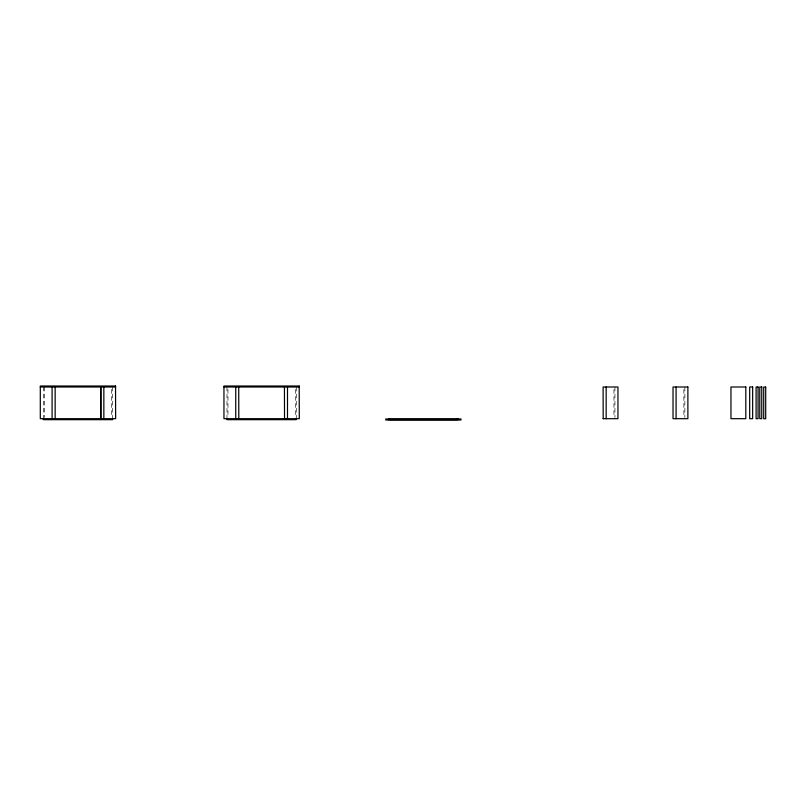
<?xml version="1.0" encoding="UTF-8"?>
<svg xmlns="http://www.w3.org/2000/svg" width="806" height="806" viewBox="0 0 806 806"><rect width="100%" height="100%" fill="white"/><g stroke="black" fill="none" stroke-linecap="round" stroke-linejoin="round"><path stroke-width="0.6" stroke-dasharray="4.03 3.02" d="M684.868 387.001L684.868 417.468M683.871 389.439L683.871 417.468M614.938 387.001L614.938 417.468M613.95 389.439L613.95 417.468M296.276 387.001L296.276 418.687M295.288 389.439L295.288 417.468M227.957 389.439L227.957 417.468M226.97 387.001L226.97 418.687M112.618 387.001L112.618 418.687M111.631 389.439L111.631 417.468M44.3 387.001L44.3 417.468M43.312 387.001L43.312 418.687"/><path stroke-width="1.21" d="M40.3 387.001L115.631 387.001M223.957 387.001L299.288 387.001M603.1 418.687L617.95 418.687L617.95 387.001L603.1 387.001L603.19 418.687M389.51 418.999L385.752 418.999L385.752 419.986L460.992 419.986L460.992 418.999L457.234 418.999M676.083 387.001L676.083 418.687M606.162 387.001L606.162 418.687M296.276 418.687L296.276 419.674L226.97 419.674L226.97 418.687M287.5 387.001L287.5 418.687M284.437 387.001L284.528 418.687M238.717 387.001L238.808 418.687M235.745 387.001L235.745 418.687M112.618 418.687L112.618 419.674L43.312 419.674L43.312 418.687M103.843 387.001L103.843 418.687M100.871 387.001L100.871 418.687M100.78 387.001L100.78 418.687M55.151 387.001L55.151 418.687M52.088 387.001L52.088 418.687M115.54 386.014L40.3 386.014L40.3 418.687L115.631 418.687L115.54 386.014M299.197 386.014L223.957 386.014L223.957 418.687L299.288 418.687L299.197 386.014M687.881 387.001L673.03 387.001L673.03 418.687L687.881 418.687L687.881 387.001M745.812 387.001L730.961 387.001L730.961 418.687L745.812 418.687L745.812 387.001M752.653 387.001L749.681 387.001L749.681 418.687L752.653 418.687L752.653 387.001M758.073 387.001L756.099 387.001L756.099 418.687L758.073 418.687L758.073 387.001M761.761 387.001L759.786 387.001L759.786 418.687L761.761 418.687L761.761 387.001M765.7 387.071L763.715 387.071L763.715 418.757L765.7 418.757L765.7 387.071M457.909 418.687L388.603 418.687L388.603 419.674L457.909 419.674L457.909 418.687"/></g></svg>
